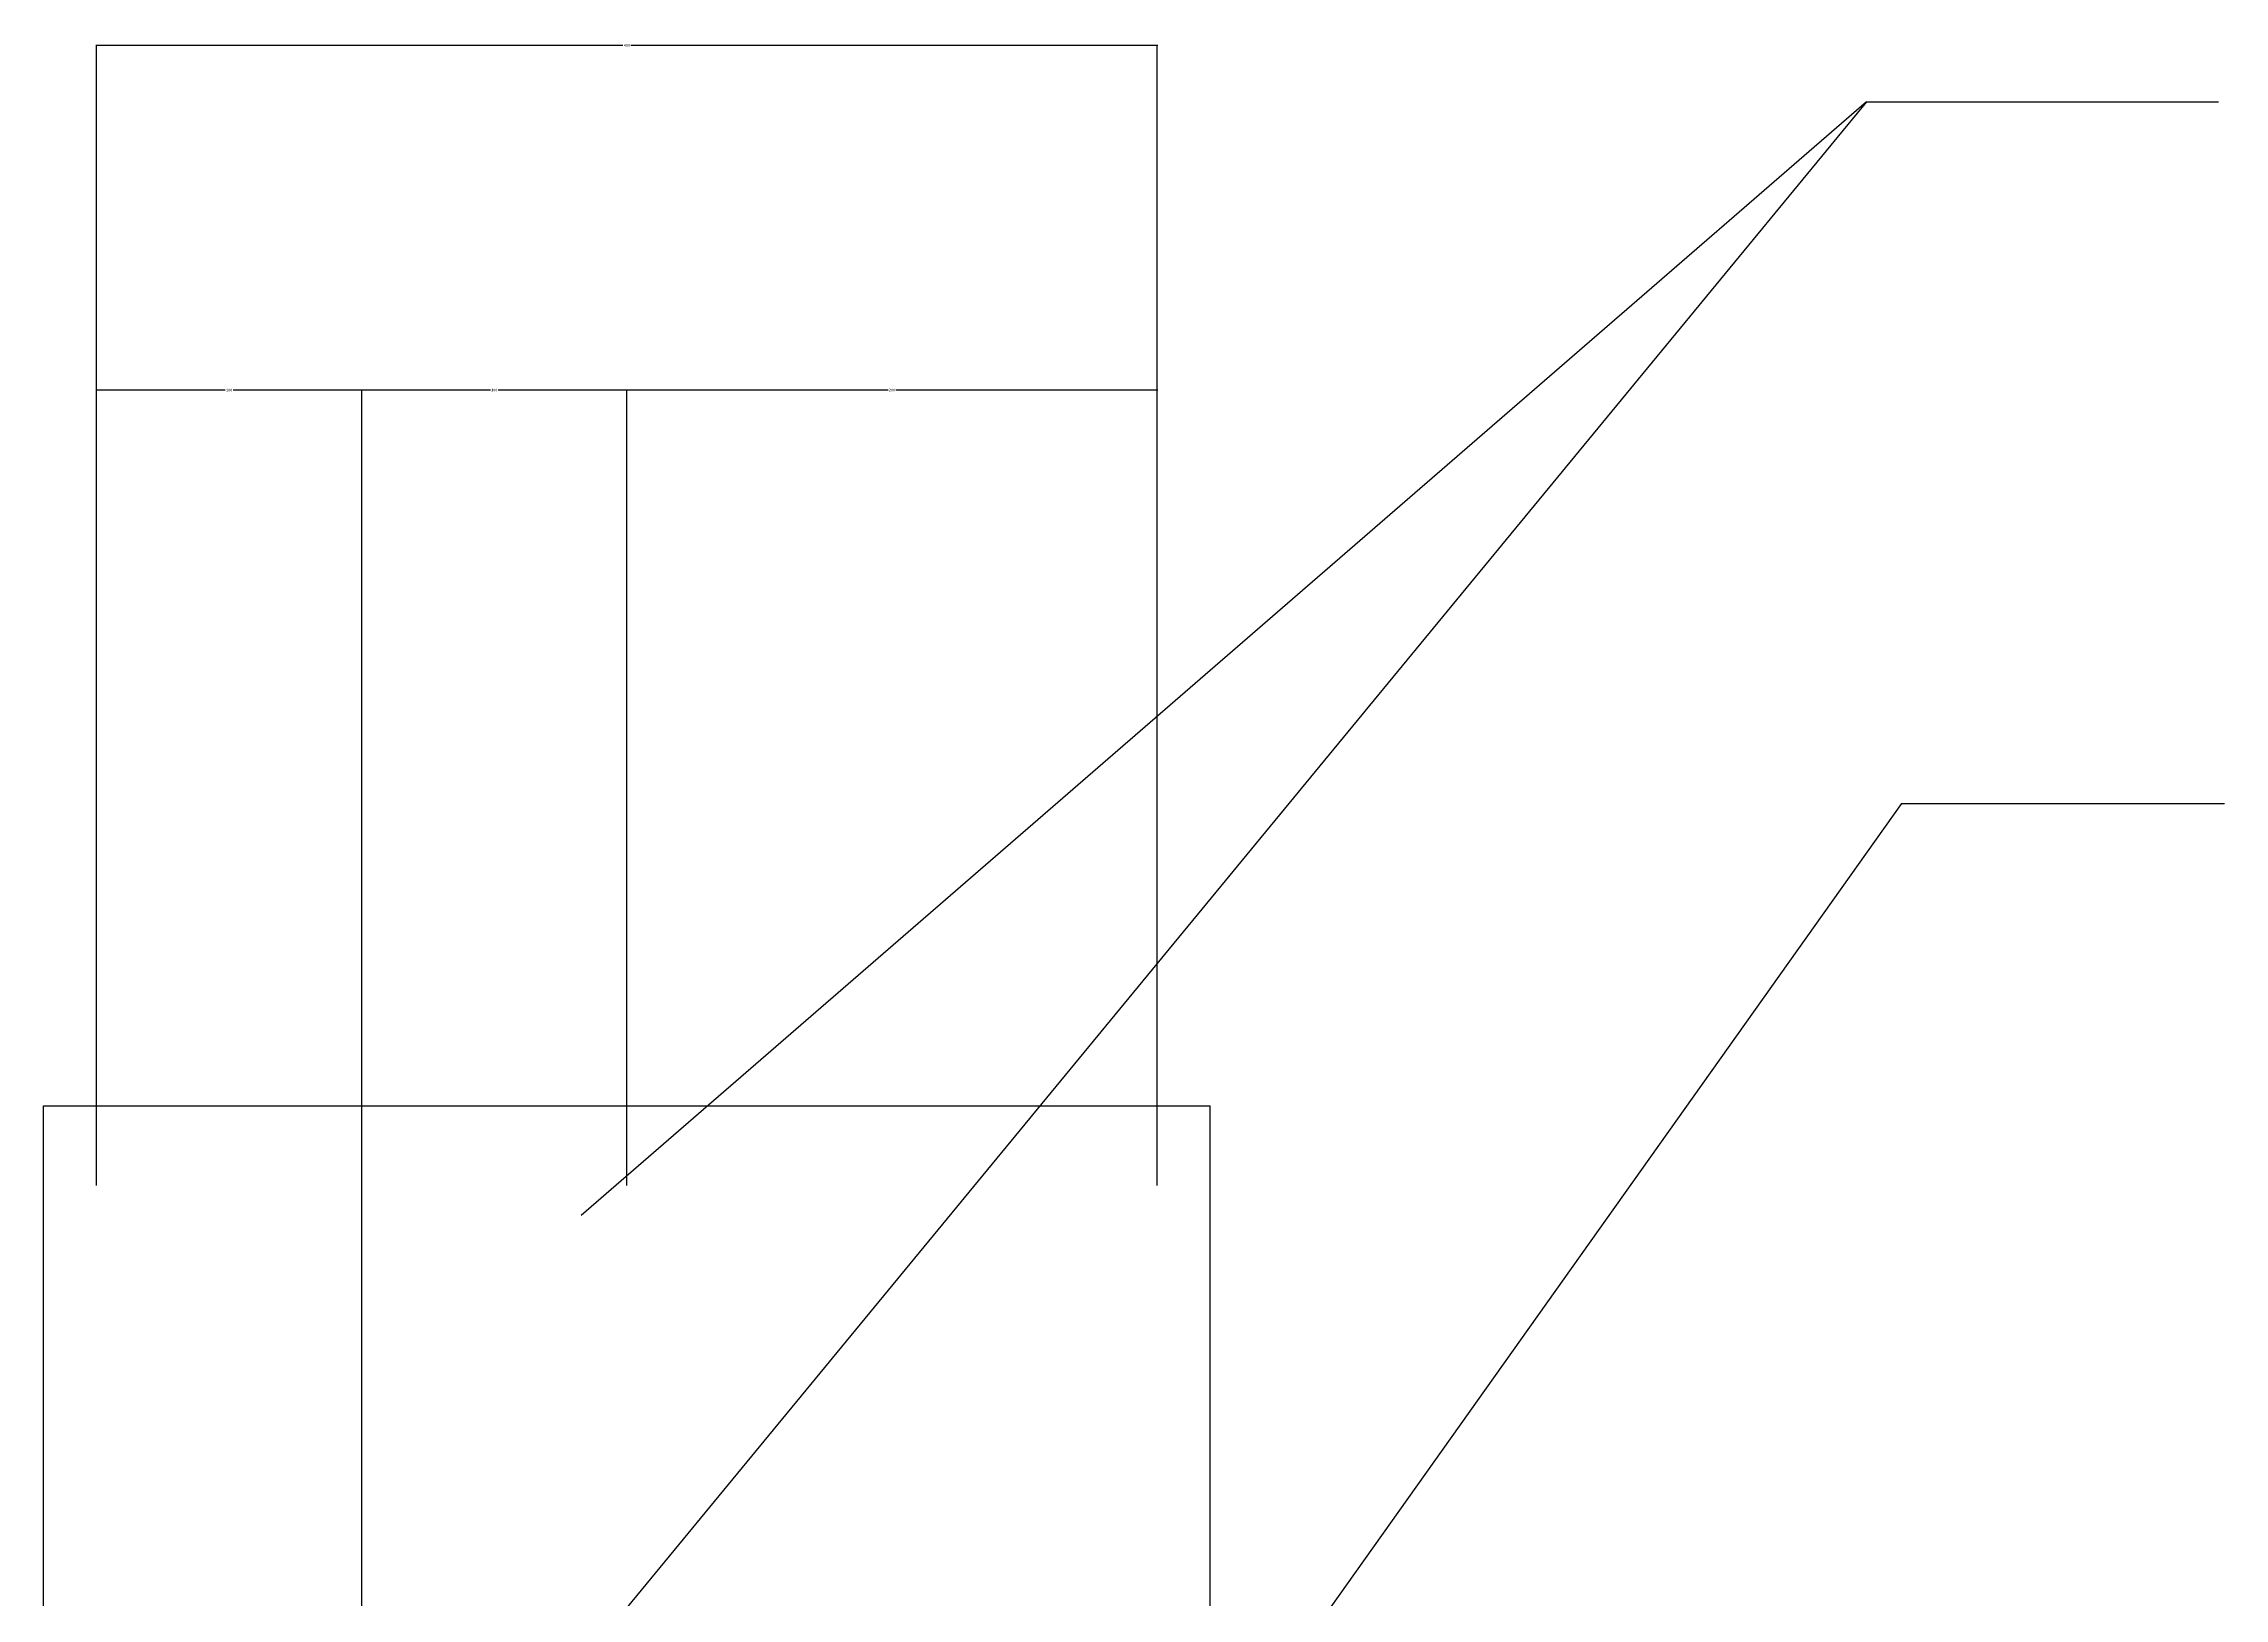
# Model space of a CAD drawing. Header units: metres. Extents: x -4212 to -933, y 7490 to 10270.
# Drawn here: x -3590 to -2767, y 9634 to 10221 of the extents above; entities that cross this region are included whole.
import ezdxf

# ---------------------------------------------------------------- set-up
doc = ezdxf.new("R2010")
doc.units = ezdxf.units.M
for name, color, linetype in [('LM', 141, 'Continuous'), ('PUB_DIM', 3, 'Continuous'), ('S_DOTE', 1, 'Continuous')]:
    doc.layers.add(name, color=color, linetype=linetype)
doc.dimstyles.get("Standard").update_dxf_attribs({"dimtxt": 2.5, "dimasz": 2.5, "dimexe": 1.25, "dimexo": 0.625, "dimtad": 1, "dimcen": 2.5, "dimazin": 3, "dimtfac": 1, "dimtmove": 0, "dimatfit": 3})

# ---------------------------------------------------------------- blocks, each defined once
blk = doc.blocks.new('*D7')
for p, q in [((-3271.5, 10090), (-3370.25, 10090)), ((-3370, 9790), (-3370, 10090)), ((-3169.75, 10090), (-3268.5, 10090)), ((-3170, 9790), (-3170, 10090))]:
    blk.add_line(p, q)
at = {"layer": 'Defpoints'}
for p in [(-3170, 10090), (-3370, 9790), (-3170, 9790)]:
    blk.add_point(p, dxfattribs=at)
at = {"layer": 'PUB_DIM', "insert": (-3270, 10090), "char_height": 1, "attachment_point": 5}
blk.add_mtext('200', dxfattribs=at)
blk = doc.blocks.new('*D8')
for p, q in [((-3421.5, 10090), (-3470.25, 10090)), ((-3470, 9790), (-3470, 10090)), ((-3369.75, 10090), (-3418.5, 10090)), ((-3370, 9790), (-3370, 10090))]:
    blk.add_line(p, q)
at = {"layer": 'Defpoints'}
for p in [(-3370, 10090), (-3470, 9790), (-3370, 9790)]:
    blk.add_point(p, dxfattribs=at)
at = {"layer": 'PUB_DIM', "insert": (-3420, 10090), "char_height": 1, "attachment_point": 5}
blk.add_mtext('100', dxfattribs=at)
blk = doc.blocks.new('*D9')
for p, q in [((-3521.5, 10090), (-3570.25, 10090)), ((-3570, 9790), (-3570, 10090)), ((-3469.75, 10090), (-3518.5, 10090)), ((-3470, 9790), (-3470, 10090))]:
    blk.add_line(p, q)
at = {"layer": 'Defpoints'}
for p in [(-3470, 10090), (-3570, 9790), (-3470, 9790)]:
    blk.add_point(p, dxfattribs=at)
at = {"layer": 'PUB_DIM', "insert": (-3520, 10090), "char_height": 1, "attachment_point": 5}
blk.add_mtext('100', dxfattribs=at)
blk = doc.blocks.new('*D10')
for p, q in [((-3371.5, 10220), (-3570.25, 10220)), ((-3570, 9800), (-3570, 10220)), ((-3169.75, 10220), (-3368.5, 10220)), ((-3170, 9800), (-3170, 10220))]:
    blk.add_line(p, q)
at = {"layer": 'Defpoints'}
for p in [(-3170, 10220), (-3570, 9800), (-3170, 9800)]:
    blk.add_point(p, dxfattribs=at)
at = {"layer": 'PUB_DIM', "insert": (-3370, 10220), "char_height": 1, "attachment_point": 5}
blk.add_mtext('400', dxfattribs=at)

msp = doc.modelspace()

# ---------------------------------------------------------------- linework, layer by layer
at = {"layer": 'LM'}
for p, q in [((-2902.5, 10198.7), (-3387.26, 9778.69)), ((-2902.5, 10198.7), (-3387.26, 9610)), ((-2902.5, 10198.7), (-2769.65, 10198.7)), ((-2889.27, 9934.13), (-3290, 9370)), ((-2889.27, 9934.13), (-2767.45, 9934.13)), ((-3590, 9820), (-3150, 9820)), ((-3590, 8820), (-3590, 9820)), ((-3150, 9604.11), (-3150, 9820))]:
    msp.add_line(p, q, dxfattribs=at)
at = {"layer": 'S_DOTE'}
msp.add_line((-3470, 7490), (-3470, 9860), dxfattribs=at)

# ---------------------------------------------------------------- dimensions: what is measured, and where the dimension line sits
at = {"layer": 'PUB_DIM'}
for base, p1, p2, picture, middle in [((-3170, 10220), (-3170, 9800), (-3570, 9800), '*D10', (-3370, 10220)), ((-3470, 10090), (-3470, 9790), (-3570, 9790), '*D9', (-3520, 10090)), ((-3370, 10090), (-3370, 9790), (-3470, 9790), '*D8', (-3420, 10090)), ((-3170, 10090), (-3170, 9790), (-3370, 9790), '*D7', (-3270, 10090))]:
    dim = msp.add_linear_dim(base=base, p1=p1, p2=p2, dimstyle='Standard', dxfattribs=at)
    dim.commit()
    dim.dimension.update_dxf_attribs({"geometry": picture, "text_midpoint": middle})

doc.saveas('drawing.dxf')
